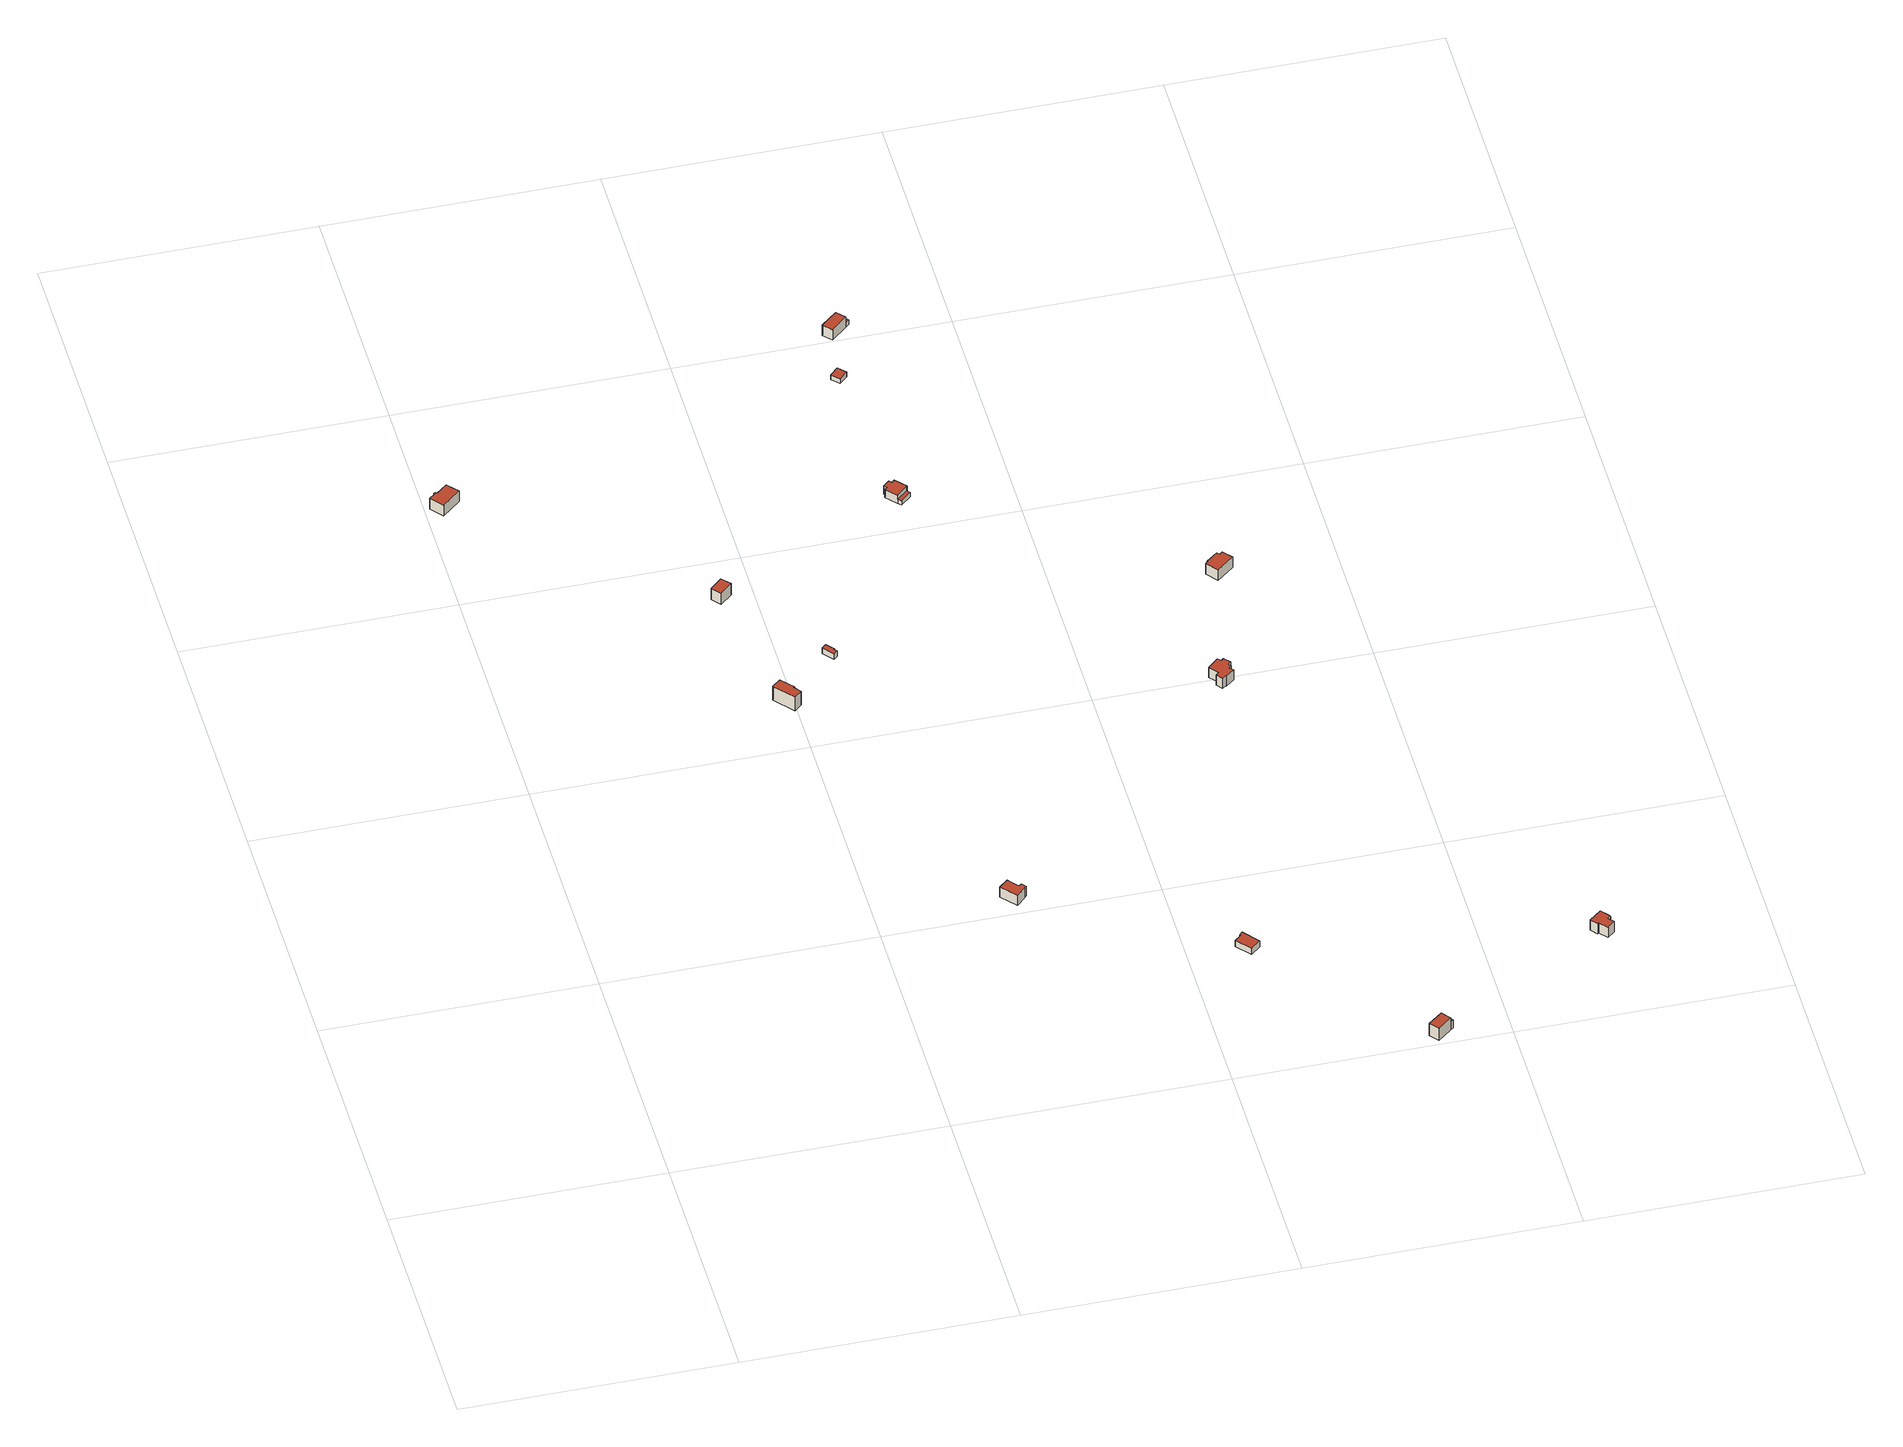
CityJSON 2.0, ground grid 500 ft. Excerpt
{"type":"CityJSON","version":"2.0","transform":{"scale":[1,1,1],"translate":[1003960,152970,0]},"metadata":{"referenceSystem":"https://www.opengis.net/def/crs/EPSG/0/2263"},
"CityObjects":{
"building1":{"type":"Building","attributes":{"name":"Bldg_2210021538","BIN":"3249281"},"geometry":[{"type":"MultiSurface","lod":"2","boundaries":[[[0,1,2,3,4,5,6,7]],[[8,9,10,11,12,13,14,15]],[[1,0,15,14]],[[2,1,14,13]],[[3,2,13,12]],[[4,3,12,11]],[[5,4,11,10]],[[6,5,10,9]],[[7,6,9,8]],[[0,7,8,15]]],"semantics":{"surfaces":[{"type":"RoofSurface","BIN":"3249281"},{"type":"GroundSurface"},{"type":"WallSurface"}],"values":[0,1,2,2,2,2,2,2,2,2]}}]},
"building2":{"type":"Building","attributes":{"name":"Bldg_2210010251","BIN":"3249183"},"geometry":[{"type":"MultiSurface","lod":"2","boundaries":[[[16,17,18,19,20,21]],[[22,23,24,25,26,27]],[[20,19,27,26]],[[21,20,26,25]],[[16,21,25,24]],[[17,16,24,23]],[[18,17,23,22]],[[19,18,22,27]]],"semantics":{"surfaces":[{"type":"RoofSurface","BIN":"3249183"},{"type":"GroundSurface"},{"type":"WallSurface"}],"values":[0,1,2,2,2,2,2,2]}}]},
"building3":{"type":"Building","attributes":{"name":"Bldg_2210010824","BIN":"3249203"},"geometry":[{"type":"MultiSurface","lod":"2","boundaries":[[[28,29,30,31]],[[32,33,34,35]],[[28,31,35,34]],[[29,28,34,33]],[[30,29,33,32]],[[31,30,32,35]]],"semantics":{"surfaces":[{"type":"RoofSurface","BIN":"3249203"},{"type":"GroundSurface"},{"type":"WallSurface"}],"values":[0,1,2,2,2,2]}}]},
"building4":{"type":"Building","attributes":{"name":"Bldg_2210015494","BIN":"3249080"},"geometry":[{"type":"MultiSurface","lod":"2","boundaries":[[[36,37,38,39,40,41,42,43,44]],[[45,46,47,48,49,50,51,52,53]],[[36,44,53,52]],[[37,36,52,51]],[[38,37,51,50]],[[39,38,50,49]],[[40,39,49,48]],[[41,40,48,47]],[[42,41,47,46]],[[43,42,46,45]],[[44,43,45,53]]],"semantics":{"surfaces":[{"type":"RoofSurface","BIN":"3249080"},{"type":"GroundSurface"},{"type":"WallSurface"}],"values":[0,1,2,2,2,2,2,2,2,2,2]}}]},
"building5":{"type":"Building","attributes":{"name":"Bldg_2511022659","BIN":"3249197"},"geometry":[{"type":"MultiSurface","lod":"2","boundaries":[[[54,55,56,57,58,59]],[[60,61,62,63,64,65]],[[54,59,65,64]],[[55,54,64,63]],[[56,55,63,62]],[[57,56,62,61]],[[58,57,61,60]],[[59,58,60,65]]],"semantics":{"surfaces":[{"type":"RoofSurface","BIN":"3249197"},{"type":"GroundSurface"},{"type":"WallSurface"}],"values":[0,1,2,2,2,2,2,2]}}]},
"building6":{"type":"Building","attributes":{"name":"Bldg_2210018048","BIN":"3248953"},"geometry":[{"type":"MultiSurface","lod":"2","boundaries":[[[66,67,68,69,70,71]],[[72,73,74,75,76,77]],[[66,71,77,76]],[[67,66,76,75]],[[68,67,75,74]],[[69,68,74,73]],[[70,69,73,72]],[[71,70,72,77]]],"semantics":{"surfaces":[{"type":"RoofSurface","BIN":"3248953"},{"type":"GroundSurface"},{"type":"WallSurface"}],"values":[0,1,2,2,2,2,2,2]}}]},
"building7":{"type":"Building","attributes":{"name":"Bldg_2210002903","BIN":"3249731"},"geometry":[{"type":"MultiSurface","lod":"2","boundaries":[[[78,79,80,81]],[[82,83,84,85,86,87,88,89,90]],[[91,92,93,94,95,96,97,98,99,100,101]],[[78,87,86,79]],[[83,82,101,100]],[[84,83,100,99]],[[85,84,99,98]],[[86,85,98,97]],[[80,79,97,96]],[[81,80,96,95]],[[78,81,95,94]],[[88,87,94,93]],[[89,88,93,92]],[[90,89,92,91]],[[82,90,91,101]]],"semantics":{"surfaces":[{"type":"RoofSurface","BIN":"3249731"},{"type":"GroundSurface"},{"type":"WallSurface"}],"values":[0,0,1,2,2,2,2,2,2,2,2,2,2,2,2]}}]},
"building8":{"type":"Building","attributes":{"name":"Bldg_2511000225","BIN":"3378088"},"geometry":[{"type":"MultiSurface","lod":"2","boundaries":[[[102,103,104,105]],[[106,107,108,109]],[[102,105,109,108]],[[103,102,108,107]],[[104,103,107,106]],[[105,104,106,109]]],"semantics":{"surfaces":[{"type":"RoofSurface","BIN":"3378088"},{"type":"GroundSurface"},{"type":"WallSurface"}],"values":[0,1,2,2,2,2]}}]},
"building9":{"type":"Building","attributes":{"name":"Bldg_2210022547","BIN":"3248826"},"geometry":[{"type":"MultiSurface","lod":"2","boundaries":[[[110,111,112,113]],[[114,115,116,117]],[[118,119,120,121,122,123]],[[115,110,113,116]],[[114,117,123,122]],[[115,114,122,121]],[[111,110,121,120]],[[112,111,120,119]],[[113,112,119,118]],[[117,116,118,123]]],"semantics":{"surfaces":[{"type":"RoofSurface","BIN":"3248826"},{"type":"GroundSurface"},{"type":"WallSurface"}],"values":[0,0,1,2,2,2,2,2,2,2]}}]},
"building10":{"type":"Building","attributes":{"name":"Bldg_2210010876","BIN":"3249848"},"geometry":[{"type":"MultiSurface","lod":"2","boundaries":[[[124,125,126,127]],[[128,129,130,131]],[[132,133,134,135,136,137]],[[129,124,127,130]],[[128,131,137,136]],[[129,128,136,135]],[[125,124,135,134]],[[126,125,134,133]],[[127,126,133,132]],[[131,130,132,137]]],"semantics":{"surfaces":[{"type":"RoofSurface","BIN":"3249848"},{"type":"GroundSurface"},{"type":"WallSurface"}],"values":[0,0,1,2,2,2,2,2,2,2]}}]},
"building11":{"type":"Building","attributes":{"name":"Bldg_2210005594","BIN":"3249683"},"geometry":[{"type":"MultiSurface","lod":"2","boundaries":[[[138,139,140,141,142,143,144,145,146,147,148,149,150,151]],[[152,153,154,155,156,157,158,159,160,161,162,163,164,165]],[[139,138,165,164]],[[140,139,164,163]],[[141,140,163,162]],[[142,141,162,161]],[[143,142,161,160]],[[144,143,160,159]],[[145,144,159,158]],[[146,145,158,157]],[[147,146,157,156]],[[148,147,156,155]],[[149,148,155,154]],[[150,149,154,153]],[[151,150,153,152]],[[138,151,152,165]]],"semantics":{"surfaces":[{"type":"RoofSurface","BIN":"3249683"},{"type":"GroundSurface"},{"type":"WallSurface"}],"values":[0,1,2,2,2,2,2,2,2,2,2,2,2,2,2,2]}}]},
"building12":{"type":"Building","attributes":{"name":"Bldg_2210000723","BIN":"3249657"},"geometry":[{"type":"MultiSurface","lod":"2","boundaries":[[[166,167,168,169,170,171,172,173]],[[174,175,176,177,178,179,180,181]],[[167,166,181,180]],[[168,167,180,179]],[[169,168,179,178]],[[170,169,178,177]],[[171,170,177,176]],[[172,171,176,175]],[[173,172,175,174]],[[166,173,174,181]]],"semantics":{"surfaces":[{"type":"RoofSurface","BIN":"3249657"},{"type":"GroundSurface"},{"type":"WallSurface"}],"values":[0,1,2,2,2,2,2,2,2,2]}}]},
"building13":{"type":"Building","attributes":{"name":"Bldg_2210014289","BIN":"3248867"},"geometry":[{"type":"MultiSurface","lod":"2","boundaries":[[[182,183,184,185,186,187,188,189,190]],[[191,192,193,194]],[[195,196,197,198,199,200,201,202,203,204,205]],[[192,182,190,193]],[[189,188,205,204]],[[190,189,204,203]],[[194,193,203,202]],[[191,194,202,201]],[[192,191,201,200]],[[183,182,200,199]],[[184,183,199,198]],[[185,184,198,197]],[[186,185,197,196]],[[187,186,196,195]],[[188,187,195,205]]],"semantics":{"surfaces":[{"type":"RoofSurface","BIN":"3248867"},{"type":"GroundSurface"},{"type":"WallSurface"}],"values":[0,0,1,2,2,2,2,2,2,2,2,2,2,2,2]}}]}
},
"vertices":[
[45,1774,33],[25,1757,33],[22,1760,33],[19,1758,33],[20,1756,33],[9,1747,33],[28,1724,33],[63,1753,33],[63,1753,9],[28,1724,9],[9,1747,9],[20,1756,9],[19,1758,9],[22,1760,9],[25,1757,9],[45,1774,9],
[481,1146,37],[466,1133,37],[497,1097,37],[510,1109,37],[500,1121,37],[502,1123,37],[497,1097,5],[466,1133,5],[481,1146,5],[502,1123,5],[500,1121,5],[510,1109,5],
[446,1424,35],[424,1404,35],[438,1388,35],[460,1408,35],[438,1388,9],[424,1404,9],[446,1424,9],[460,1408,9],
[740,561,30],[723,547,30],[748,519,30],[764,534,30],[763,534,30],[768,538,30],[761,546,30],[756,542,30],[745,555,30],[756,542,7],[761,546,7],[768,538,7],[763,534,7],[764,534,7],[748,519,7],[723,547,7],[740,561,7],[745,555,7],
[595,1216,21],[597,1217,21],[584,1232,21],[576,1225,21],[593,1205,21],[600,1211,21],[593,1205,8],[576,1225,8],[584,1232,8],[597,1217,8],[595,1216,8],[600,1211,8],
[1103,344,21],[1097,338,21],[1099,336,21],[1086,326,21],[1109,299,21],[1127,314,21],[1109,299,7],[1086,326,7],[1099,336,7],[1097,338,7],[1103,344,7],[1127,314,7],
[815,1585,17],[796,1568,17],[801,1562,17],[821,1579,17],[789,1607,26],[778,1597,26],[783,1592,26],[778,1588,26],[796,1568,26],[815,1585,26],[817,1587,26],[799,1607,26],[794,1602,26],[794,1602,7],[799,1607,7],[817,1587,7],[815,1585,7],[821,1579,7],[801,1562,7],[796,1568,7],[778,1588,7],[783,1592,7],[778,1597,7],[789,1607,7],
[775,1917,19],[760,1903,19],[773,1889,19],[788,1903,19],[773,1889,8],[760,1903,8],[775,1917,8],[788,1903,8],
[1383,47,33],[1356,26,33],[1370,9,33],[1396,31,33],[1388,52,23],[1383,47,23],[1396,31,23],[1401,35,23],[1396,31,5],[1370,9,5],[1356,26,5],[1383,47,5],[1388,52,5],[1401,35,5],
[803,2041,33],[773,2015,33],[787,1999,33],[817,2025,33],[810,2047,20],[803,2041,20],[817,2025,20],[824,2031,20],[817,2025,9],[787,1999,9],[773,2015,9],[803,2041,9],[810,2047,9],[824,2031,9],
[1228,1023,31],[1208,1005,31],[1222,989,31],[1216,983,31],[1225,972,31],[1232,978,31],[1233,976,31],[1248,989,31],[1242,995,31],[1247,1000,31],[1243,1005,31],[1248,1010,31],[1238,1021,31],[1233,1017,31],[1233,1017,8],[1238,1021,8],[1248,1010,8],[1243,1005,8],[1247,1000,8],[1242,995,8],[1248,989,8],[1233,976,8],[1232,978,8],[1225,972,8],[1216,983,8],[1222,989,8],[1208,1005,8],[1228,1023,8],
[1302,1286,32],[1296,1281,32],[1292,1286,32],[1271,1269,32],[1272,1268,32],[1267,1264,32],[1284,1243,32],[1316,1269,32],[1316,1269,7],[1284,1243,7],[1267,1264,7],[1272,1268,7],[1271,1269,7],[1292,1286,7],[1296,1281,7],[1302,1286,7],
[1712,236,32],[1690,218,32],[1700,206,32],[1702,207,32],[1715,192,32],[1729,204,32],[1720,214,32],[1726,219,32],[1722,224,32],[1718,242,19],[1712,236,19],[1722,224,19],[1729,230,19],[1729,204,8],[1715,192,8],[1702,207,8],[1700,206,8],[1690,218,8],[1712,236,8],[1718,242,8],[1729,230,8],[1722,224,8],[1726,219,8],[1720,214,8]
]}
